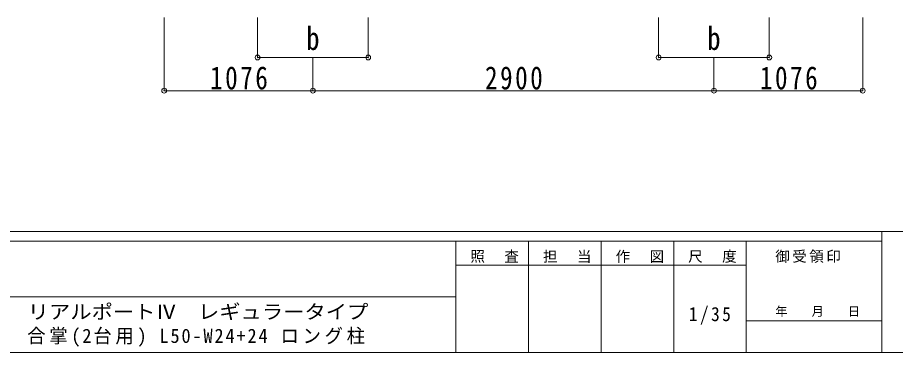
# Model space of a CAD drawing. Units: millimetres at full size, sheet at 1:35. Extents: x -9783 to 9892, y -6828 to 6752.
# Drawn here: x 36 to 6384, y -6828 to -4407 of the extents above; entities that cross this region are included whole.
import ezdxf
from ezdxf.enums import TextEntityAlignment as Align

# ---------------------------------------------------------------- set-up
doc = ezdxf.new("R2010")
doc.units = ezdxf.units.MM
doc.header["$LTSCALE"] = 35
doc.header["$PDMODE"] = 32
doc.header["$PDSIZE"] = 35
doc.layers.add('0-A_寸法', color=6, linetype='Continuous', lineweight=9)
doc.layers.add('F-0_240', color=7, linetype='Continuous', lineweight=9)
doc.styles.add('ＭＳ ゴシック', font='')
doc.styles.get('ＭＳ ゴシック').set_extended_font_data('MS Gothic')

msp = doc.modelspace()

# ---------------------------------------------------------------- linework, layer by layer
at = {"layer": '0-A_寸法'}
for p, q in [((1095.96, -4935.48), (1095.96, -4406.54)), ((1771.96, -4695.51), (1771.96, -4406.54)), ((2571.96, -4695.51), (2571.96, -4406.54)), ((4671.96, -4695.51), (4671.96, -4406.54)), ((5471.96, -4695.51), (5471.96, -4406.54)), ((6147.96, -4935.48), (6147.96, -4406.54)), ((1771.96, -4695.51), (2571.96, -4695.51)), ((2171.96, -4935.48), (2171.96, -4695.51)), ((4671.96, -4695.51), (5471.96, -4695.51)), ((5071.96, -4935.48), (5071.96, -4695.51)), ((1095.96, -4935.48), (2171.96, -4935.48)), ((2171.96, -4935.48), (5071.96, -4935.48)), ((5071.96, -4935.48), (6147.96, -4935.48))]:
    msp.add_line(p, q, dxfattribs=at)
for p in [(1771.96, -4695.51), (2571.96, -4695.51), (4671.96, -4695.51), (5471.96, -4695.51), (1095.96, -4935.48), (2171.96, -4935.48), (5071.96, -4935.48), (6147.96, -4935.48)]:
    msp.add_point(p, dxfattribs=at)
at = {"layer": 'F-0_240', "color": 5}
for p, q in [((-9783.03, -5953.1), (9396.97, -5953.1)), ((6285.75, -5953.1), (6285.75, -6828.1)), ((-9783.03, -6023.1), (6285.75, -6023.1)), ((3205.75, -6023.1), (3205.75, -6828.1)), ((3730.75, -6023.1), (3730.75, -6828.1)), ((4255.75, -6023.1), (4255.75, -6828.1)), ((4780.75, -6023.1), (4780.75, -6828.1)), ((5305.75, -6023.1), (5305.75, -6828.1)), ((3205.75, -6198.1), (5305.75, -6198.1)), ((-3969.25, -6425.6), (3205.75, -6425.6)), ((5305.75, -6600.6), (6285.75, -6600.6)), ((-9783.03, -6828.1), (9396.97, -6828.1))]:
    msp.add_line(p, q, dxfattribs=at)

# ---------------------------------------------------------------- texts
at = {"layer": '0-A_寸法', "color": 7, "style": 'ＭＳ ゴシック', "width": 0.85}
for p in [(2123.83, -4690.51), (5023.83, -4690.51)]:
    msp.add_text('b', height=166.8, dxfattribs=at).set_placement(p, align=Align.BOTTOM_LEFT)
at = {"layer": '0-A_寸法', "color": 7, "char_height": 166.8, "attachment_point": 7, "style": 'ＭＳ ゴシック'}
for s, insert in [('\\T1.2;\\W0.8;1076', (1428.33, -4928.48)), ('\\T1.2;\\W0.8;2900', (3416.33, -4928.48)), ('\\T1.2;\\W0.8;1076', (5404.33, -4928.48))]:
    msp.add_mtext(s, dxfattribs=dict(at, insert=insert))
at = {"layer": 'F-0_240', "style": 'ＭＳ ゴシック', "width": 1.1}
msp.add_text('リアルポートⅣ\u3000レギュラータイプ', height=102.6, dxfattribs=at).set_placement((109.35, -6616.22), align=Align.BOTTOM_LEFT)
at = {"layer": 'F-0_240', "style": 'ＭＳ ゴシック'}
msp.add_text('年\u3000\u3000月\u3000\u3000日', height=64.15, dxfattribs=at).set_placement((5515.76, -6583.1), align=Align.BOTTOM_LEFT)
at = {"layer": 'F-0_240', "attachment_point": 7, "style": 'ＭＳ ゴシック'}
for s, insert, char_height in [('\\T1.17;照\u3000査', (3310.76, -6180.6), 76.98), ('\\T1.17;担\u3000当', (3835.76, -6180.6), 76.98), ('\\T1.17;作\u3000図', (4360.75, -6180.6), 76.98), ('\\T1.17;尺\u3000度', (4885.76, -6180.6), 76.98), ('\\T1.17;御受領印', (5515.75, -6180.6), 76.98), ('\\T1.28;\\W0.9;1/35', (4890.13, -6626.85), 102.6), ('\\T1.2;\\W0.95;合掌(2台用)\\~L50-W24+24\\~ロング柱', (105.77, -6786.55), 102.6)]:
    msp.add_mtext(s, dxfattribs=dict(at, insert=insert, char_height=char_height))

doc.saveas('drawing.dxf')
